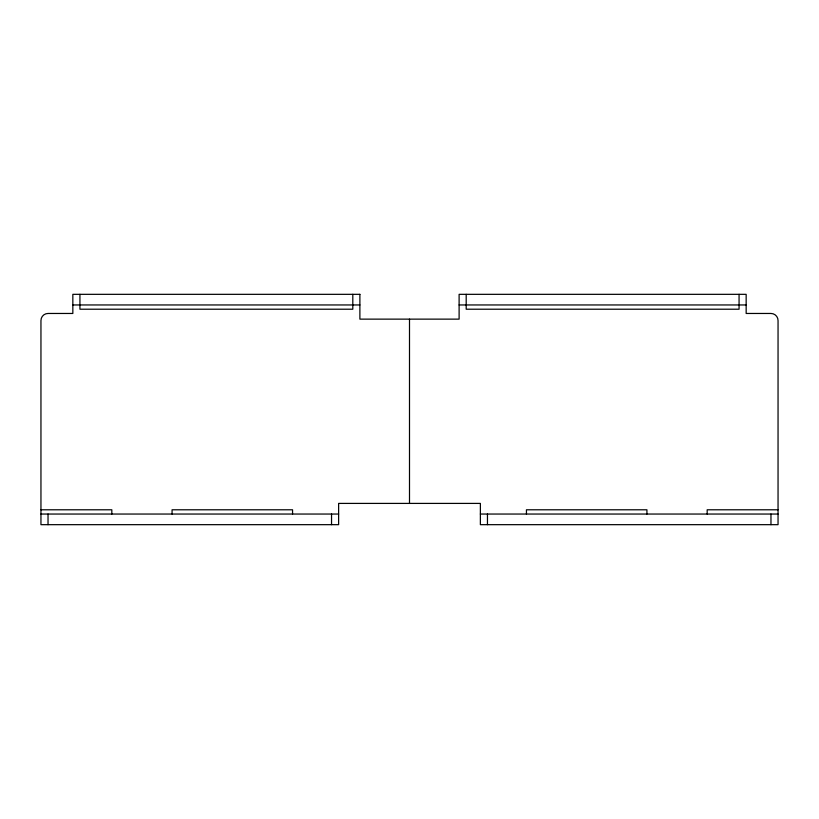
<?xml version="1.0" encoding="UTF-8"?>
<svg xmlns="http://www.w3.org/2000/svg" width="819" height="819" viewBox="0 0 819 819"><rect width="100%" height="100%" fill="white"/><g stroke="black" fill="none" stroke-linecap="round" stroke-linejoin="round"><path stroke-width="1.23" d="M72.84 304.955L359.889 304.955M459.111 304.955L746.16 304.955M40.95 509.787L111.824 509.787L111.824 514.045M778.05 509.787L707.176 509.787L707.176 514.045M40.95 514.045L338.626 514.045M480.374 514.045L778.05 514.045M770.966 514.045L770.966 524.672M739.066 294.328L739.066 309.213L466.195 309.213L466.195 294.328M646.928 514.045L646.928 509.787L526.443 509.787L526.443 514.045M487.459 514.045L487.459 524.672M409.5 319.134L409.5 503.409M352.805 294.328L352.805 309.213L79.934 309.213L79.934 294.328M331.541 514.045L331.541 524.672M292.557 514.045L292.557 509.787L172.072 509.787L172.072 514.045M48.034 514.045L48.034 524.672M359.889 294.328L72.84 294.328L72.84 313.462L48.034 313.462A7.084 7.084 0 0 0 40.95 320.557L40.95 524.672L338.626 524.672L338.626 503.409L480.374 503.409L480.374 524.672L778.05 524.672L778.05 320.557A7.084 7.084 0 0 0 770.966 313.462L746.16 313.462L746.16 294.328L459.111 294.328L459.111 319.134L359.889 319.134L359.889 294.328"/></g></svg>
